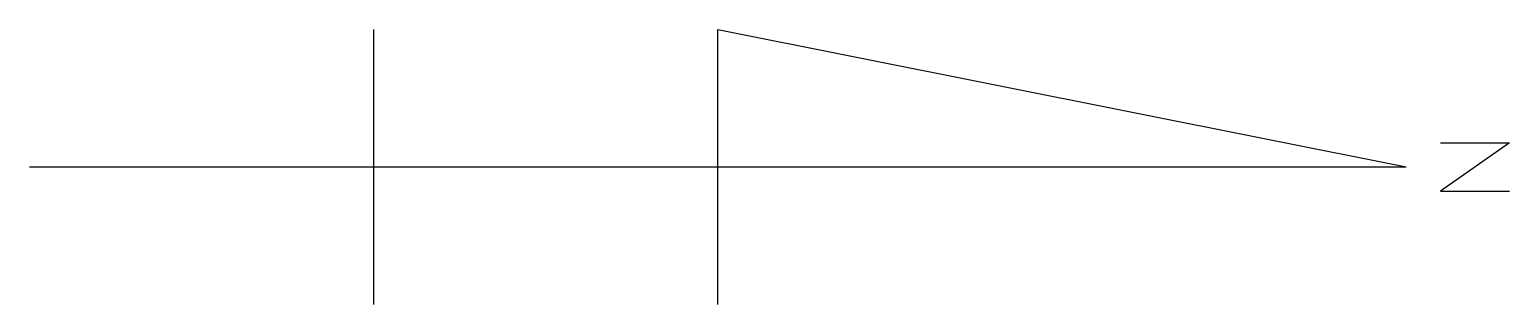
# Model space of a CAD drawing. Units: millimetres at full size, sheet at 1:100. Extents: x 13061 to 17361, y -3890 to -3090.
import ezdxf

# ---------------------------------------------------------------- set-up
doc = ezdxf.new("R2010")
doc.units = ezdxf.units.MM
doc.header["$LTSCALE"] = 100
doc.layers.add('0-0', color=7, linetype='Continuous')

msp = doc.modelspace()

# ---------------------------------------------------------------- linework, layer by layer
at = {"layer": '0-0'}
for p, q in [((14061.2, -3889.8), (14061.2, -3089.8)), ((13061.2, -3489.8), (17061.2, -3489.8))]:
    msp.add_line(p, q, dxfattribs=at)
for points in [[(15061.2, -3889.8), (15061.2, -3089.8), (17061.2, -3489.8)], [(17161.2, -3419.8), (17361.2, -3419.8), (17161.2, -3559.8), (17361.2, -3559.8)]]:
    msp.add_lwpolyline(points, dxfattribs=at)

doc.saveas('drawing.dxf')
